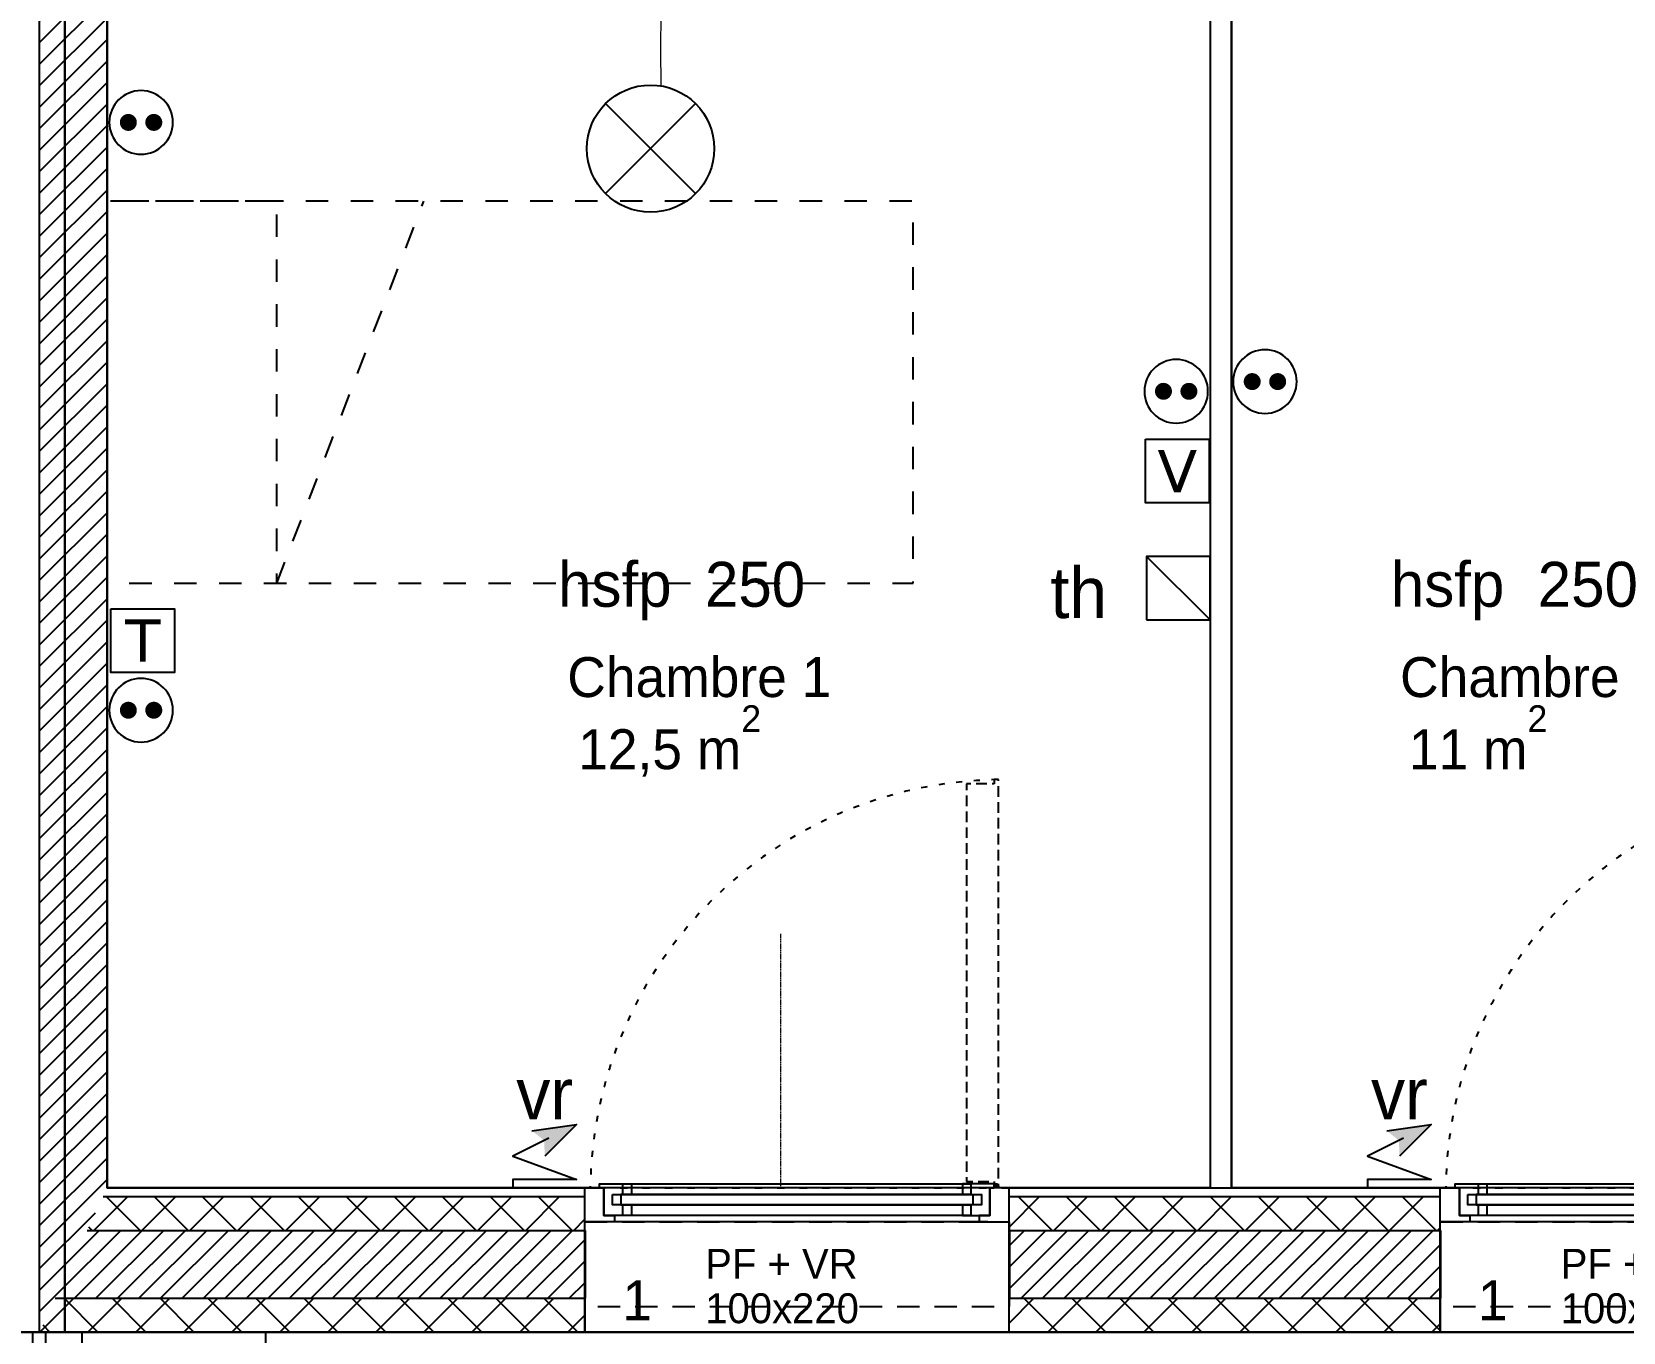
# Model space of a CAD drawing. Header units: centimetres. Extents: x 2648 to 12729, y 1890 to 6224.
# Drawn here: x 6208.1 to 6583.3, y 3517.4 to 3824 of the extents above; entities that cross this region are included whole.
import ezdxf

# ---------------------------------------------------------------- set-up
doc = ezdxf.new("R2010")
doc.units = ezdxf.units.CM
for name, pattern in [('ACAD_ISO03W100', [0.295276, 0.11811, -0.177165]), ('Style de ligne -13', [0.147638, 0.098425, -0.049213]), ('Style de ligne -14', [0.147638, 0.098425, -0.049213]), ('Style de ligne -17', [0.347222, 0.20828, -0.138942]), ('Style de ligne -18', [0.164042, 0.054681, -0.109361]), ('Style de ligne -5', [0.20828, 0.069425, -0.138855]), ('VW-01', [0.41656, 0.20828, -0.20828])]:
    doc.linetypes.add(name, pattern=pattern)
for name, color, linetype in [('B aménagement intérieur', 252, 'Continuous'), ('B Faux plafonds', 9, 'Continuous'), ('B GÈnÈral_Hatch', 252, 'Continuous'), ('B Général', 252, 'Continuous'), ('C ANNOTATIONS-prestations', 252, 'Continuous'), ('C ANNOTATIONS-texte', 252, 'Continuous'), ('C ANNOTATIONS-texte surfaces', 252, 'Continuous'), ('D SURFACES-shab', 252, 'Continuous'), ('prlm-VMC', 93, 'Continuous')]:
    doc.layers.add(name, color=color, linetype=linetype)
for name, color, linetype, lineweight in [('prlm-CHAUFF', 4, 'Continuous', 25), ('prlm-ELEC-CFA', 1, 'Continuous', 25), ('prlm-ELEC-CFO', 10, 'Continuous', 25)]:
    doc.layers.add(name, color=color, linetype=linetype, lineweight=lineweight)
doc.layers.add('prlm-ZEROPLOT', color=254, linetype='Continuous', plot=False)
doc.layers.get('prlm-VMC').off()
doc.styles.add('Eurostile', font='Eurosti.TTF')
doc.styles.add('Eurostile (bold)', font='Eurostib.TTF')
doc.styles.add('prlm-elec-cfa', font='comic.ttf', dxfattribs={"height": 12})
doc.styles.add('prlm-elec-cfo', font='comic.ttf', dxfattribs={"height": 12})
doc.styles.get("Standard").update_dxf_attribs({"font": 'isocp.shx', "height": 15})
pattern_1 = [(45, (0, 0), (-5.656854, 5.656854), []), (135, (0, 0), (5.656854, 5.656854), [])]
pattern_2 = [(45, (0, 0), (2.4253472, -2.6458333), [])]

# ---------------------------------------------------------------- blocks, each defined once
blk = doc.blocks.new('A 80.PF 100.220 + VR')
at = {"layer": 'B Général', "linetype": 'Continuous'}
for p, q in [((-50, 7), (-50, 17)), ((50, 7), (50, 17))]:
    blk.add_line(p, q, dxfattribs=at)
at = {"layer": 'B Général'}
blk.add_line((45, 9), (-45, 9), dxfattribs=at)
at = {"layer": 'B Général', "linetype": 'Continuous', "lineweight": 35}
for p, q in [((-50, 7), (-50, -9)), ((50, 7), (50, -9))]:
    blk.add_line(p, q, dxfattribs=at)
at = {"layer": 'B Général', "linetype": 'Style de ligne -14', "ltscale": 25.4, "flags": 128}
blk.add_lwpolyline([(47.5, 113.27), (46.5, 113.27), (46.5, 112.27), (40, 112.27), (40, 18.5), (46.5, 18.5), (46.5, 17.5), (47.5, 17.5)], close=True, dxfattribs=at)
at = {"layer": 'B Général', "flags": 128}
for points in [[(-43, 10.5), (-43, 9), (-50, 9), (-50, 17), (-45.5, 17), (-45.5, 10.5)], [(-43.5, 15.5), (43.5, 15.5), (43.5, 13), (-43.5, 13)], [(-41, 18), (41, 18), (41, 15.5), (-41, 15.5)], [(43, 10.5), (43, 9), (50, 9), (50, 17), (45.5, 17), (45.5, 10.5)], [(-41, 13), (41, 13), (41, 10.5), (-41, 10.5)]]:
    blk.add_lwpolyline(points, close=True, dxfattribs=at)
at = {"layer": 'B Général', "linetype": 'Continuous', "flags": 128}
for points in [[(-39, 15.5), (-41.5, 15.5), (-41.5, 13), (-39, 13), (-39, 10.5), (-45.5, 10.5), (-45.5, 17), (-46.5, 17), (-46.5, 18), (-39, 18)], [(39, 15.5), (41.5, 15.5), (41.5, 13), (39, 13), (39, 10.5), (45.5, 10.5), (45.5, 17), (46.5, 17), (46.5, 18), (39, 18)]]:
    blk.add_lwpolyline(points, close=True, dxfattribs=at)
at = {"layer": 'B Général', "linetype": 'Style de ligne -17', "ltscale": 25.4, "flags": 128}
blk.add_lwpolyline([(-50, 9), (50, 9), (50, -11), (-50, -11)], close=True, dxfattribs=at)
at = {"layer": 'B Général', "flags": 128}
blk.add_lwpolyline([(-50, -9), (-50, -17), (50, -17), (50, -9)], dxfattribs=at)
at = {"layer": 'B Général'}
blk.add_circle((47, 17.5), 0.5, dxfattribs=at)
at = {"layer": 'B Général', "linetype": 'Style de ligne -18', "ltscale": 25.4}
blk.add_arc((48.78, 15.78), 97.5, 90.8973, 179.2823, dxfattribs=at)
at = {"layer": 'B Général', "insert": (-21.61, 2.65), "char_height": 7.059, "attachment_point": 1, "rotation": 360, "line_spacing_factor": 0.894142, "style": 'Eurostile'}
blk.add_mtext('PF + VR', dxfattribs=at)
at = {"layer": 'C ANNOTATIONS-prestations', "attachment_point": 1, "rotation": 360, "line_spacing_factor": 0.894142}
for s, insert, char_height, style in [('1', (-41.14, -4.77), 9.41, 'Eurostile (bold)'), ('100x220', (-21.61, -7.83), 7.059, 'Eurostile')]:
    blk.add_mtext(s, dxfattribs=dict(at, insert=insert, char_height=char_height, style=style))
blk = doc.blocks.new('A 80.Lit 90.190')
at = {"layer": 'B Général', "linetype": 'VW-01', "ltscale": 25.4}
blk.add_line((45, 54.99), (-45, 20.35), dxfattribs=at)
at = {"layer": 'B Général', "linetype": 'VW-01', "ltscale": 25.4, "flags": 128}
for points in [[(-45, 95), (45, 95), (45, -95), (-45, -95)], [(-45, 95), (45, 95), (45, 54.99), (-45, 54.99)]]:
    blk.add_lwpolyline(points, close=True, dxfattribs=at)
blk = doc.blocks.new('A 80.Groupe-11-1')
at = {"layer": 'B Général', "linetype": 'Continuous'}
for p, q in [((6485.89, 3933.39), (6485.89, 3551.64)), ((6485.89, 3933.39), (6485.89, 3551.64)), ((6490.89, 3933.39), (6490.89, 3551.64)), ((6490.89, 3921.39), (6490.89, 3551.64))]:
    blk.add_line(p, q, dxfattribs=at)
at = {"layer": 'D SURFACES-shab', "flags": 128}
for points in [[(6485.89, 3551.39), (6225.89, 3551.39), (6225.89, 4036.44), (6385.89, 4036.44), (6385.89, 3971.44), (6390.89, 3971.44), (6390.89, 4036.44), (6485.89, 4036.44)], [(6787.81, 3551.39), (6490.89, 3551.39), (6490.89, 3921.39), (6787.81, 3921.39), (6787.81, 3909.39)]]:
    blk.add_lwpolyline(points, close=True, dxfattribs=at)
at = {"layer": 'B aménagement intérieur', "xscale": -1, "rotation": 90}
blk.add_blockref('A 80.Lit 90.190', (6320.89, 3739.01), dxfattribs=at)
at = {"layer": 'C ANNOTATIONS-texte', "char_height": 9.412, "attachment_point": 8, "line_spacing_factor": 0.894142, "style": 'Eurostile'}
for s, insert in [('Chambre 1', (6365.49, 3667)), ('Chambre 2', (6561.79, 3667))]:
    blk.add_mtext(s, dxfattribs=dict(at, insert=insert))
at = {"layer": 'C ANNOTATIONS-texte surfaces', "char_height": 9.412, "attachment_point": 2, "line_spacing_factor": 0.894142, "style": 'Eurostile'}
for s, insert in [('12,5 m{\\H0.6667x;\\S2^ ;}', (6358.48, 3665.19)), ('11 m{\\H0.6667x;\\S2^ ;}', (6549.05, 3665.19))]:
    blk.add_mtext(s, dxfattribs=dict(at, insert=insert))
blk = doc.blocks.new('xi.EA')
at = {"layer": 'prlm-ZEROPLOT', "color": 250, "linetype": 'ACAD_ISO03W100', "lineweight": 0, "ltscale": 0.2}
blk.add_lwpolyline([(0, 0), (0, 60)], dxfattribs=at)
blk = doc.blocks.new('xi.PTCE')
at = {"layer": 'prlm-ELEC-CFO', "color": 0}
for points in [[(-10.61, 10.61), (10.61, -10.61)], [(10.61, 10.61), (-10.61, -10.61)]]:
    blk.add_lwpolyline(points, dxfattribs=at)
at = {"layer": 'prlm-ELEC-CFO', "color": 0, "linetype": 'ByBlock'}
blk.add_circle((0, 0), 15, dxfattribs=at)
blk = doc.blocks.new('xi.VR')
at = {"layer": 'prlm-ELEC-CFO', "lineweight": 5}
blk.add_hatch(color=0, dxfattribs=at).paths.add_polyline_path([(-3, 6), (-0.1, 3.7), (0, 0), (7.5, 7.5)])
at = {"layer": 'prlm-ELEC-CFO', "color": 0}
for points in [[(0.95, 4.23), (-7.5, 0), (7.5, -5.5), (-7.5, -5.5), (-7.5, -7.5), (7.5, -7.5)], [(-3, 6), (7.5, 7.5), (0, 0)]]:
    blk.add_lwpolyline(points, dxfattribs=at)
blk = doc.blocks.new('xi.PC')
at = {"color": 0, "lineweight": 5}
blk.add_wipeout([(-7.5, -7.5), (7.5, -7.5), (7.5, 7.5), (-7.5, 7.5)], dxfattribs=at).dxf.layer = 'prlm-ELEC-CFO'
at = {"layer": 'prlm-ELEC-CFO', "color": 0, "linetype": 'ByBlock', "lineweight": 5, "const_width": 2}
for points in [[(-4, 0, 1), (-2, 0, 1)], [(2, 0, 1), (4, 0, 1)]]:
    blk.add_lwpolyline(points, format="xyb", close=True, dxfattribs=at)
at = {"layer": 'prlm-ELEC-CFO', "color": 0, "linetype": 'ByBlock', "lineweight": -2}
blk.add_circle((0, 0), 7.5, dxfattribs=at)
blk = doc.blocks.new('xi.TEL')
at = {"layer": 'prlm-ELEC-CFA', "color": 0, "linetype": 'ByBlock', "lineweight": -2, "flags": 128}
blk.add_lwpolyline([(-7.5, 7.5), (7.5, 7.5), (7.5, -7.5), (-7.5, -7.5)], close=True, dxfattribs=at)
at = {"layer": 'prlm-ELEC-CFA', "color": 0, "linetype": 'ByBlock', "insert": (0, 0), "char_height": 10, "width": 11.36, "attachment_point": 5}
blk.add_mtext('{\\fVerdana|b0|i0|c0|p34;T}', dxfattribs=at)
blk = doc.blocks.new('xi.TV')
at = {"layer": 'prlm-ELEC-CFA', "color": 0, "linetype": 'ByBlock', "lineweight": -2, "flags": 128}
blk.add_lwpolyline([(-7.5, 7.5), (7.5, 7.5), (7.5, -7.5), (-7.5, -7.5)], close=True, dxfattribs=at)
at = {"layer": 'prlm-ELEC-CFA', "color": 0, "linetype": 'ByBlock', "insert": (0, 0), "char_height": 10, "width": 11.36, "attachment_point": 5}
blk.add_mtext('{\\fVerdana|b0|i0|c0|p34;V}', dxfattribs=at)
blk = doc.blocks.new('xi.th-ch')
at = {"layer": 'prlm-CHAUFF', "color": 0, "linetype": 'ByBlock', "lineweight": -2, "flags": 128}
blk.add_lwpolyline([(-7.5, 7.5), (7.5, 7.5), (7.5, -7.5), (-7.5, -7.5)], close=True, dxfattribs=at)
at = {"layer": 'prlm-CHAUFF', "color": 0}
blk.add_lwpolyline([(-7.5, -7.5), (7.5, 7.5)], dxfattribs=at)

msp = doc.modelspace()

# ---------------------------------------------------------------- hatches: boundary and pattern name
at = {"layer": 'B GÈnÈral_Hatch', "linetype": 'Continuous'}
h = msp.add_hatch(dxfattribs=at)
h.set_pattern_fill('50_BETON', color=256, style=0, pattern_type=2)
h.set_pattern_definition(pattern_2)
h.paths.add_polyline_path([(6225.888, 4893.389), (6209.888, 4893.389), (6209.888, 3517.389), (6225.888, 3551.389)])
h = msp.add_hatch(dxfattribs=at)
h.set_pattern_fill('02_ISOLANT', color=256, style=0, pattern_type=2)
h.set_pattern_definition(pattern_1)
h.paths.add_polyline_path([(6224.947, 3549.389), (6221.182, 3541.389), (6338.484, 3541.389), (6338.484, 3549.389)])
h = msp.add_hatch(dxfattribs=at)
h.set_pattern_fill('02_ISOLANT', color=256, style=0, pattern_type=2)
h.set_pattern_definition(pattern_1)
h.paths.add_polyline_path([(6438.484, 3549.389), (6438.484, 3541.389), (6540.139, 3541.389), (6540.139, 3549.389)])
h = msp.add_hatch(dxfattribs=at)
h.set_pattern_fill('50_BETON', color=256, style=0, pattern_type=2)
h.set_pattern_definition(pattern_2)
h.paths.add_polyline_path([(6221.182, 3541.389), (6213.653, 3525.389), (6338.484, 3525.389), (6338.484, 3541.389)])
h = msp.add_hatch(dxfattribs=at)
h.set_pattern_fill('50_BETON', color=256, style=0, pattern_type=2)
h.set_pattern_definition(pattern_2)
h.paths.add_polyline_path([(6438.484, 3541.389), (6438.484, 3525.389), (6540.139, 3525.389), (6540.139, 3541.389)])
h = msp.add_hatch(dxfattribs=at)
h.set_pattern_fill('02_ISOLANT', color=256, style=0, pattern_type=2)
h.set_pattern_definition(pattern_1)
h.paths.add_polyline_path([(6213.653, 3525.389), (6209.888, 3517.389), (6338.484, 3517.389), (6338.484, 3525.389)])
h = msp.add_hatch(dxfattribs=at)
h.set_pattern_fill('02_ISOLANT', color=256, style=0, pattern_type=2)
h.set_pattern_definition(pattern_1)
h.paths.add_polyline_path([(6438.484, 3525.389), (6438.484, 3517.389), (6540.139, 3517.389), (6540.139, 3525.389)])

# ---------------------------------------------------------------- linework, layer by layer
at = {"layer": 'B Faux plafonds', "linetype": 'Style de ligne -5', "ltscale": 25.4, "flags": 128}
msp.add_lwpolyline([(6786.777, 3551.389), (6786.777, 3921.389), (6485.888, 3921.389), (6485.888, 4282.389), (6225.888, 4282.389), (6226.49, 4127.408), (6281.428, 4127.458), (6280.791, 4036.469), (6225.853, 4036.419), (6225.888, 3551.389)], close=True, dxfattribs=at)
at = {"layer": 'B Général', "linetype": 'Continuous', "lineweight": 18}
for p, q in [((6209.888, 4893.389), (6209.888, 3517.389)), ((6225.888, 4282.389), (6225.888, 3551.389)), ((6221.182, 3541.389), (6338.484, 3541.389)), ((6438.484, 3541.389), (6540.139, 3541.389)), ((6213.653, 3525.389), (6338.484, 3525.389)), ((6438.484, 3525.389), (6540.139, 3525.389))]:
    msp.add_line(p, q, dxfattribs=at)
at = {"layer": 'B Général', "linetype": 'Continuous'}
for p, q in [((6209.888, 4893.389), (6209.888, 3517.389)), ((6225.888, 4282.389), (6225.888, 3551.389)), ((6224.947, 3549.389), (6338.484, 3549.389)), ((6224.947, 3549.389), (6338.484, 3549.389)), ((6225.888, 3551.389), (6338.484, 3551.389)), ((6225.888, 3551.389), (6338.484, 3551.389)), ((6338.484, 3517.389), (6338.484, 3551.389)), ((6438.484, 3551.389), (6540.139, 3551.389)), ((6438.484, 3551.389), (6540.139, 3551.389)), ((6438.484, 3517.389), (6438.484, 3551.389)), ((6438.484, 3549.389), (6540.139, 3549.389)), ((6438.484, 3549.389), (6540.139, 3549.389)), ((6540.139, 3517.389), (6540.139, 3551.389)), ((6221.182, 3541.389), (6338.484, 3541.389)), ((6438.484, 3541.389), (6540.139, 3541.389)), ((6213.653, 3525.389), (6338.484, 3525.389)), ((6438.484, 3525.389), (6540.139, 3525.389)), ((6209.888, 3517.389), (6338.484, 3517.389)), ((6209.888, 3517.389), (6338.484, 3517.389)), ((6438.484, 3517.389), (6540.139, 3517.389)), ((6438.484, 3517.389), (6540.139, 3517.389))]:
    msp.add_line(p, q, dxfattribs=at)
at = {"layer": 'B Général', "linetype": 'Continuous', "flags": 128}
for points in [[(6199.948, 3251.389), (6199.948, 3517.389), (6219.948, 3517.389), (6219.948, 3271.389), (6868.485, 3271.389), (6868.485, 3517.389), (6888.485, 3517.389), (6888.485, 3271.389), (7606.484, 3271.389), (7606.484, 3517.389), (7626.484, 3517.389), (7626.484, 3251.389)], [(6208.388, 3517.389), (6211.388, 3517.389), (6211.388, 3271.427), (6208.388, 3271.427)]]:
    msp.add_lwpolyline(points, close=True, dxfattribs=at)
at = {"layer": 'B Général', "linetype": 'Style de ligne -13', "ltscale": 25.4, "flags": 128}
msp.add_lwpolyline([(6263.332, 3517.391), (6713.332, 3517.391), (6713.332, 3317.391), (6263.332, 3317.391)], close=True, dxfattribs=at)
at = {"layer": 'prlm-ELEC-CFO', "lineweight": 13}
msp.add_spline([(6356.465, 3811.231), (6369.75, 3890.901), (6474.359, 3921.068)], degree=3, dxfattribs=at)
at = {"layer": 'prlm-ZEROPLOT', "ltscale": 25}
msp.add_lwpolyline([(4624.225, 5512.376), (5209.041, 5512.376), (5209.042, 4917.389), (6215.888, 4917.389), (6215.888, 3517.389), (4931.965, 3517.389)], dxfattribs=at)
at = {"layer": 'prlm-ZEROPLOT'}
msp.add_lwpolyline([(6215.888, 4917.389), (7638.484, 4917.389), (7638.484, 3517.389), (6215.888, 3517.389)], close=True, dxfattribs=at)

# ---------------------------------------------------------------- block references
at = {"layer": 'B aménagement intérieur'}
msp.add_blockref('A 80.Groupe-11-1', (0, 0), dxfattribs=at)
at = {"layer": 'B Général'}
for p in [(6388.484, 3534.389), (6590.139, 3534.389)]:
    msp.add_blockref('A 80.PF 100.220 + VR', p, dxfattribs=at)
at = {"layer": 'prlm-CHAUFF', "xscale": -1, "rotation": 180}
msp.add_blockref('xi.th-ch', (6478.388, 3692.81), dxfattribs=at)
at = {"layer": 'prlm-ELEC-CFA'}
for name, p in [('xi.TV', (6478.159, 3720.406)), ('xi.TEL', (6234.297, 3680.442))]:
    msp.add_blockref(name, p, dxfattribs=at)
at = {"layer": 'prlm-ELEC-CFO'}
msp.add_blockref('xi.PTCE', (6353.998, 3796.436), dxfattribs=at)
at = {"layer": 'prlm-VMC'}
msp.add_blockref('xi.EA', (6384.659, 3551.389), dxfattribs=at)

# ---------------------------------------------------------------- texts
at = {"layer": 'C ANNOTATIONS-prestations', "char_height": 10.5885, "width": 113.70084, "attachment_point": 7, "line_spacing_factor": 0.894142, "style": 'Eurostile'}
for insert in [(6332.176, 3685.234), (6528.474, 3685.234)]:
    msp.add_mtext('hsfp  250', dxfattribs=dict(at, insert=insert))

# ---------------------------------------------------------------- next in the draw order: block references
at = {"layer": 'prlm-ELEC-CFO', "xscale": -1, "rotation": 180}
for p in [(6233.888, 3802.619), (6498.811, 3741.507), (6477.888, 3739.218), (6233.888, 3664.027)]:
    msp.add_blockref('xi.PC', p, dxfattribs=at)

# ---------------------------------------------------------------- next in the draw order: texts
at = {"layer": 'prlm-CHAUFF', "lineweight": 20, "insert": (6454.936, 3691.678), "char_height": 12, "attachment_point": 5, "line_spacing_factor": 0.8, "style": 'prlm-elec-cfa', "bg_fill": 3, "box_fill_scale": 1.1, "bg_fill_color": 256, "bg_fill_transparency": 0}
msp.add_mtext('th', dxfattribs=at)
at = {"layer": 'prlm-ELEC-CFO', "lineweight": 20, "char_height": 12, "attachment_point": 5, "line_spacing_factor": 0.8, "style": 'prlm-elec-cfo', "bg_fill": 3, "box_fill_scale": 1.1, "bg_fill_color": 256, "bg_fill_transparency": 0}
for insert in [(6329.034, 3573.606), (6530.507, 3573.606)]:
    msp.add_mtext('vr', dxfattribs=dict(at, insert=insert))

# ---------------------------------------------------------------- next in the draw order: block references
at = {"layer": 'prlm-ELEC-CFO'}
for p in [(6329.034, 3558.889), (6530.506, 3558.889)]:
    msp.add_blockref('xi.VR', p, dxfattribs=at)

doc.saveas('drawing.dxf')
